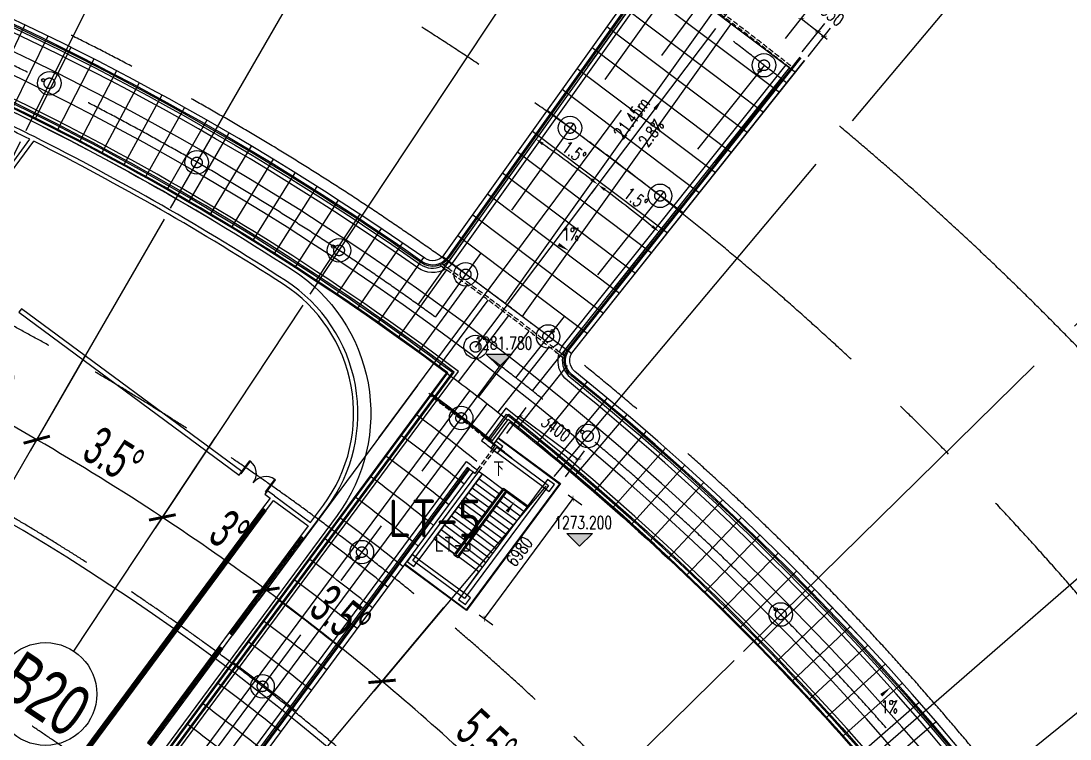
# Model space of a CAD drawing. Extents: x 36903891 to 38126251, y 2073392 to 2924740.
# Drawn here: x 37166918 to 37215930, y 2370501 to 2404063 of the extents above; entities that cross this region are included whole.
import ezdxf
from ezdxf.enums import TextEntityAlignment as Align
from ezdxf.xclip import XClip

# ---------------------------------------------------------------- set-up
doc = ezdxf.new("R2010")
doc.units = 0
doc.header["$LTSCALE"] = 1000
doc.header["$XCLIPFRAME"] = 0
for name, pattern in [('__DASH', [0.35, 0.25, -0.1]), ('CENTER', [2, 1.25, -0.25, 0.25, -0.25]), ('CENTER2', [28.575, 19.05, -3.175, 3.175, -3.175]), ('DASH', [0.35, 0.25, -0.1]), ('HIDDEN', [0.375, 0.25, -0.125])]:
    doc.linetypes.add(name, pattern=pattern)
doc.layers.get('0').update_dxf_attribs({"color": 8})
doc.layers.get('Defpoints').update_dxf_attribs({"color": 8})
for name, color, linetype in [('#幕墙线-平面', 8, 'Continuous'), ('#标注', 8, 'Continuous'), ('#虚线', 8, 'HIDDEN'), ('#轴线', 8, 'CENTER2'), ('1-WIN-1', 8, 'Continuous'), ('A-AL', 8, 'Continuous'), ('A-AL-E', 8, 'Continuous'), ('A-COLS-PLAN-C', 8, 'DASH'), ('A-DETL-ALUM', 8, 'Continuous'), ('A-DIMS', 8, 'Continuous'), ('A-DIMS-ELEV', 8, 'Continuous'), ('A-DIMS-SYMB', 8, 'Continuous'), ('A-FLOR', 8, 'Continuous'), ('A-FLOR-UNDR', 8, '__DASH'), ('A-GRID', 8, 'CENTER'), ('A-NOTE', 8, 'Continuous'), ('A-STRS', 8, 'Continuous'), ('A-STRS-HRAL', 8, 'Continuous'), ('A-TEXT-150', 8, 'Continuous'), ('A-TEXT-500', 8, 'Continuous'), ('DIM', 8, 'Continuous'), ('周边建筑', 8, 'Continuous'), ('水-雨水-压力流-标识', 8, 'Continuous')]:
    doc.layers.add(name, color=color, linetype=linetype)
doc.styles.add('#文字', font='jrs.shx', dxfattribs={"width": 0.7, "bigfont": 'hztxt.shx'})
doc.styles.add('_TCH_DIM', font='SIMPLEX', dxfattribs={"bigfont": 'GBCBIG'})
doc.styles.add('_TCH_DIM_T3', font='SIMPLEX', dxfattribs={"width": 0.705882, "bigfont": 'GBCBIG'})
doc.styles.add('JHZX', font='jrs.shx', dxfattribs={"width": 0.6, "bigfont": 'jhz.shx'})
doc.styles.get("Standard").update_dxf_attribs({"font": 'xd-hzs.shx', "bigfont": 'xd-hztxt.shx'})
doc.dimstyles.new('_TCH_ARCH&&200', dxfattribs={"dimtxt": 595, "dimasz": 200, "dimexe": 500, "dimexo": 600, "dimgap": 252.5, "dimtad": 1, "dimdec": 0, "dimzin": 0, "dimdsep": 46, "dimtxsty": '_TCH_DIM_T3', "dimblk": 'ARCHTICK', "dimcen": 0.09, "dimclrt": 4, "dimazin": 2, "dimtfac": 1, "dimtdec": 0, "dimtix": 1, "dimtmove": 2, "dimatfit": 3, "dimfxl": 200, "dimtolj": 1, "dimtzin": 0, "dimarcsym": 0})
doc.dimstyles.new('_TCH_ARROW&&200', dxfattribs={"dimtxt": 595, "dimasz": 400, "dimexe": 500, "dimexo": 600, "dimgap": 252.5, "dimtad": 1, "dimdec": 0, "dimzin": 0, "dimdsep": 46, "dimtxsty": '_TCH_DIM_T3', "dimcen": 0.09, "dimclrt": 4, "dimazin": 2, "dimtfac": 1, "dimtdec": 0, "dimtix": 1, "dimtmove": 2, "dimatfit": 3, "dimfxl": 200, "dimtolj": 1, "dimtzin": 0, "dimarcsym": 0})
doc.dimstyles.new('JZBZ-600', dxfattribs={"dimscale": 600, "dimtxt": 3, "dimasz": 1.5, "dimexe": 1, "dimexo": 1, "dimgap": 0.5, "dimtad": 1, "dimdec": 0, "dimdsep": 46, "dimtxsty": 'JHZX', "dimblk1": 'ARCHTICK', "dimblk2": 'ARCHTICK', "dimsah": 1, "dimcen": 0, "dimclrd": 1, "dimclre": 1, "dimclrt": 2, "dimadec": 1, "dimazin": 2, "dimtfac": 1, "dimtdec": 0, "dimtix": 1, "dimtmove": 0, "dimatfit": 3, "dimfxl": 1, "dimtolj": 1, "dimlwd": -1, "dimlwe": -1, "dimarcsym": 1})

# ---------------------------------------------------------------- blocks, each defined once
blk = doc.blocks.new('_ARCHTICK')
at = {"color": 0, "linetype": 'ByBlock', "const_width": 0.15}
blk.add_lwpolyline([(-0.5, -0.5), (0.5, 0.5)], dxfattribs=at)
blk = doc.blocks.new('*D137')
at = {"layer": '#标注', "transparency": 16777216}
for p, q in [((36885586, 3021827), (36894502, 3030588)), ((36891688, 3015224), (36901122, 3023425))]:
    blk.add_line(p, q, dxfattribs=at)
blk.add_arc((36780595, 2918663), 159093, 40.99703, 44.49717, dxfattribs=at)
at = {"layer": 'Defpoints', "color": 0, "transparency": 16777216}
for p in [(36898520, 3025454), (36885158, 3021406), (36891235, 3014831), (36780595, 2918663)]:
    blk.add_point(p, dxfattribs=at)
at = {"layer": '#标注', "transparency": 16777216, "xscale": 900, "yscale": 900, "zscale": 900}
for p, rotation in [((36894074, 3030167), 134.497169313424), ((36900670, 3023031), 310.9970326262212)]:
    blk.add_blockref('_ARCHTICK', p, dxfattribs=dict(at, rotation=rotation))
at = {"layer": '#标注', "transparency": 16777216, "insert": (36898307, 3027464), "char_height": 1800, "attachment_point": 5, "rotation": 312.7471, "style": 'JHZX'}
blk.add_mtext('\\A1;3.5°', dxfattribs=at)
blk = doc.blocks.new('*D138')
at = {"layer": '#标注', "transparency": 16777216}
for p, q in [((36875209, 3031419), (36883244, 3040995)), ((36885586, 3021827), (36894502, 3030588))]:
    blk.add_line(p, q, dxfattribs=at)
blk.add_arc((36780595, 2918663), 159093, 44.49717, 50, dxfattribs=at)
at = {"layer": 'Defpoints', "color": 0, "transparency": 16777216}
for p in [(36890447, 3033742), (36874823, 3030960), (36885158, 3021406), (36780595, 2918663)]:
    blk.add_point(p, dxfattribs=at)
at = {"layer": '#标注', "transparency": 16777216, "xscale": 900, "yscale": 900, "zscale": 900}
for p, rotation in [((36882858, 3040535), 140.0000000001202), ((36894074, 3030167), 314.4971693134302)]:
    blk.add_blockref('_ARCHTICK', p, dxfattribs=dict(at, rotation=rotation))
at = {"layer": '#标注', "transparency": 16777216, "insert": (36889405, 3036367), "char_height": 1800, "attachment_point": 5, "rotation": 317.2486, "style": 'JHZX'}
blk.add_mtext('\\A1;5.5°', dxfattribs=at)
blk = doc.blocks.new('*D139')
at = {"layer": '#标注', "transparency": 16777216}
for p, q in [((36869183, 3036213), (36876706, 3046195)), ((36875209, 3031419), (36883244, 3040995))]:
    blk.add_line(p, q, dxfattribs=at)
blk.add_arc((36780595, 2918663), 159093, 50, 52.99758, dxfattribs=at)
at = {"layer": 'Defpoints', "color": 0, "transparency": 16777216}
for p in [(36880717, 3042300), (36868822, 3035734), (36874823, 3030960), (36780595, 2918663)]:
    blk.add_point(p, dxfattribs=at)
at = {"layer": '#标注', "transparency": 16777216, "xscale": 900, "yscale": 900, "zscale": 900}
for p, rotation in [((36876345, 3045716), 142.9975753843727), ((36882858, 3040535), 320.0000000001095)]:
    blk.add_blockref('_ARCHTICK', p, dxfattribs=dict(at, rotation=rotation))
at = {"layer": '#标注', "transparency": 16777216, "insert": (36880382, 3044107), "char_height": 1800, "attachment_point": 5, "rotation": 321.4988, "style": 'JHZX'}
blk.add_mtext('\\A1;3°', dxfattribs=at)
blk = doc.blocks.new('*D140')
at = {"layer": '#标注', "transparency": 16777216}
for p, q in [((36868154, 3036981), (36875590, 3047029)), ((36869183, 3036213), (36876706, 3046195))]:
    blk.add_line(p, q, dxfattribs=at)
blk.add_arc((36780595, 2918663), 159093, 52.99758, 53.49758, dxfattribs=at)
at = {"layer": 'Defpoints', "color": 0, "transparency": 16777216}
for p in [(36875975, 3045994), (36867797, 3036499), (36868822, 3035734), (36780595, 2918663)]:
    blk.add_point(p, dxfattribs=at)
at = {"layer": '#标注', "transparency": 16777216, "xscale": 900, "yscale": 900, "zscale": 900}
for p, rotation in [((36875233, 3046547), 143.4975823896325), ((36876345, 3045716), 322.9975753843758)]:
    blk.add_blockref('_ARCHTICK', p, dxfattribs=dict(at, rotation=rotation))
at = {"layer": '#标注', "transparency": 16777216, "insert": (36876508, 3047094), "char_height": 1800, "attachment_point": 5, "rotation": 323.2476, "style": 'JHZX'}
blk.add_mtext('\\A1;0.5°', dxfattribs=at)
blk = doc.blocks.new('*D166')
at = {"layer": '#标注', "transparency": 16777216}
for p, q in [((36854890, 3019055), (36847454, 3009007)), ((36860875, 3014337), (36852840, 3004761))]:
    blk.add_line(p, q, dxfattribs=at)
blk.add_arc((36780595, 2918663), 112993, 50, 53.49697, dxfattribs=at)
at = {"layer": 'Defpoints', "color": 0, "transparency": 16777216}
for p in [(36855247, 3019537), (36861260, 3014796), (36851450, 3006680), (36780595, 2918663)]:
    blk.add_point(p, dxfattribs=at)
at = {"layer": '#标注', "transparency": 16777216, "xscale": 900, "yscale": 900, "zscale": 900}
for p, rotation in [((36847811, 3009490), 143.4969735381696), ((36853226, 3005221), 320.0000000001422)]:
    blk.add_blockref('_ARCHTICK', p, dxfattribs=dict(at, rotation=rotation))
at = {"layer": '#标注', "transparency": 16777216, "insert": (36851294, 3008339), "char_height": 1800, "attachment_point": 5, "rotation": 321.7485, "style": 'JHZX'}
blk.add_mtext('\\A1;3.5°', dxfattribs=at)
blk = doc.blocks.new('*D167')
at = {"layer": '#标注', "transparency": 16777216}
for p, q in [((36849532, 3022807), (36842633, 3012383)), ((36854890, 3019055), (36847454, 3009007))]:
    blk.add_line(p, q, dxfattribs=at)
blk.add_arc((36780595, 2918663), 112993, 53.49697, 56.49763, dxfattribs=at)
at = {"layer": 'Defpoints', "color": 0, "transparency": 16777216}
for p in [(36849864, 3023307), (36855247, 3019537), (36846215, 3010649), (36780595, 2918663)]:
    blk.add_point(p, dxfattribs=at)
at = {"layer": '#标注', "transparency": 16777216, "xscale": 900, "yscale": 900, "zscale": 900}
for p, rotation in [((36842964, 3012884), 146.4976294272794), ((36847811, 3009490), 323.4969735381463)]:
    blk.add_blockref('_ARCHTICK', p, dxfattribs=dict(at, rotation=rotation))
at = {"layer": '#标注', "transparency": 16777216, "insert": (36846098, 3012201), "char_height": 1800, "attachment_point": 5, "rotation": 324.9973, "style": 'JHZX'}
blk.add_mtext('\\A1;3°', dxfattribs=at)
blk = doc.blocks.new('*D168')
at = {"layer": '#标注', "transparency": 16777216}
for p, q in [((36843046, 3026821), (36836795, 3015996)), ((36849532, 3022807), (36842633, 3012383))]:
    blk.add_line(p, q, dxfattribs=at)
blk.add_arc((36780595, 2918663), 112993, 56.49763, 59.99769, dxfattribs=at)
at = {"layer": 'Defpoints', "color": 0, "transparency": 16777216}
for p in [(36843346, 3027341), (36849864, 3023307), (36841033, 3014134), (36780595, 2918663)]:
    blk.add_point(p, dxfattribs=at)
at = {"layer": '#标注', "transparency": 16777216, "xscale": 900, "yscale": 900, "zscale": 900}
for p, rotation in [((36837095, 3016515), 149.9976923138166), ((36842964, 3012884), 326.4976294273036)]:
    blk.add_blockref('_ARCHTICK', p, dxfattribs=dict(at, rotation=rotation))
at = {"layer": '#标注', "transparency": 16777216, "insert": (36840689, 3015765), "char_height": 1800, "attachment_point": 5, "rotation": 328.2477, "style": 'JHZX'}
blk.add_mtext('\\A1;3.5°', dxfattribs=at)
blk = doc.blocks.new('*D186')
at = {"layer": '#标注', "transparency": 16777216}
for p, q in [((36836326, 3030432), (36830748, 3019245)), ((36843046, 3026821), (36836795, 3015996))]:
    blk.add_line(p, q, dxfattribs=at)
blk.add_arc((36780595, 2918663), 112993, 59.99769, 63.49776, dxfattribs=at)
at = {"layer": 'Defpoints', "color": 0, "transparency": 16777216}
for p in [(36836594, 3030969), (36843346, 3027341), (36835091, 3017646), (36780595, 2918663)]:
    blk.add_point(p, dxfattribs=at)
at = {"layer": '#标注', "transparency": 16777216, "xscale": 900, "yscale": 900, "zscale": 900}
for p, rotation in [((36831016, 3019782), 153.4977638093821), ((36837095, 3016515), 329.9976923137764)]:
    blk.add_blockref('_ARCHTICK', p, dxfattribs=dict(at, rotation=rotation))
at = {"layer": '#标注', "transparency": 16777216, "insert": (36834649, 3019252), "char_height": 1800, "attachment_point": 5, "rotation": 331.7477, "style": 'JHZX'}
blk.add_mtext('\\A1;3.5°', dxfattribs=at)
blk = doc.blocks.new('*D187')
at = {"layer": '#标注', "transparency": 16777216}
for p, q in [((36829399, 3033626), (36824514, 3022120)), ((36836326, 3030432), (36830748, 3019245))]:
    blk.add_line(p, q, dxfattribs=at)
blk.add_arc((36780595, 2918663), 112993, 63.49776, 66.99784, dxfattribs=at)
at = {"layer": 'Defpoints', "color": 0, "transparency": 16777216}
for p in [(36829633, 3034178), (36836594, 3030969), (36828947, 3020788), (36780595, 2918663)]:
    blk.add_point(p, dxfattribs=at)
at = {"layer": '#标注', "transparency": 16777216, "xscale": 900, "yscale": 900, "zscale": 900}
for p, rotation in [((36824749, 3022672), 156.9978436474479), ((36831016, 3019782), 333.497763809405)]:
    blk.add_blockref('_ARCHTICK', p, dxfattribs=dict(at, rotation=rotation))
at = {"layer": '#标注', "transparency": 16777216, "insert": (36828407, 3022365), "char_height": 1800, "attachment_point": 5, "rotation": 335.2478, "style": 'JHZX'}
blk.add_mtext('\\A1;3.5°', dxfattribs=at)
blk = doc.blocks.new('*D194')
at = {"layer": '#标注', "transparency": 16777216}
for p, q in [((36697229, 3039962), (36687879, 3053567)), ((36885580, 3021821), (36897355, 3033391))]:
    blk.add_line(p, q, dxfattribs=at)
blk.add_arc((36780595, 2918663), 163093, 44.49717, 124.49963, dxfattribs=at)
at = {"layer": 'Defpoints', "color": 0, "transparency": 16777216}
for p in [(36833249, 3073022), (36697569, 3039468), (36885152, 3021400), (36780595, 2918663)]:
    blk.add_point(p, dxfattribs=at)
at = {"layer": '#标注', "transparency": 16777216, "xscale": 900, "yscale": 900, "zscale": 900}
for p, rotation in [((36688219, 3053073), 214.4996298123025), ((36896927, 3032971), 314.4971693134276)]:
    blk.add_blockref('_ARCHTICK', p, dxfattribs=dict(at, rotation=rotation))
at = {"layer": '#标注', "transparency": 16777216, "insert": (36796346, 3082199), "char_height": 1800, "attachment_point": 5, "rotation": 354.4984, "style": 'JHZX'}
blk.add_mtext('\\A1;80°', dxfattribs=at)
blk = doc.blocks.new('*D198')
at = {"layer": '#标注', "transparency": 16777216}
for p, q in [((36869683, 3006201), (36860768, 2997439)), ((36874862, 3000599), (36865428, 2992398))]:
    blk.add_line(p, q, dxfattribs=at)
blk.add_arc((36780603, 2918661), 112993, 41, 44.50018, dxfattribs=at)
at = {"layer": 'Defpoints', "color": 0, "transparency": 16777216}
for p in [(36870111, 3006621), (36875315, 3000993), (36864354, 2994513), (36780603, 2918661)]:
    blk.add_point(p, dxfattribs=at)
at = {"layer": '#标注', "transparency": 16777216, "xscale": 900, "yscale": 900, "zscale": 900}
for p, rotation in [((36861196, 2997860), 134.5001823342773), ((36865881, 2992792), 310.9999999999897)]:
    blk.add_blockref('_ARCHTICK', p, dxfattribs=dict(at, rotation=rotation))
at = {"layer": '#标注', "transparency": 16777216, "insert": (36864458, 2996176), "char_height": 1800, "attachment_point": 5, "rotation": 312.7501, "style": 'JHZX'}
blk.add_mtext('\\A1;3.5°', dxfattribs=at)
blk = doc.blocks.new('*D199')
at = {"layer": '#标注', "transparency": 16777216}
for p, q in [((36860883, 3014336), (36852848, 3004760)), ((36869683, 3006201), (36860768, 2997439))]:
    blk.add_line(p, q, dxfattribs=at)
blk.add_arc((36780603, 2918661), 112993, 44.50018, 50.00047, dxfattribs=at)
at = {"layer": 'Defpoints', "color": 0, "transparency": 16777216}
for p in [(36861268, 3014796), (36870111, 3006621), (36858621, 3000398), (36780603, 2918661)]:
    blk.add_point(p, dxfattribs=at)
at = {"layer": '#标注', "transparency": 16777216, "xscale": 900, "yscale": 900, "zscale": 900}
for p, rotation in [((36853234, 3005220), 140.0004672240836), ((36861196, 2997860), 314.5001823342748)]:
    blk.add_blockref('_ARCHTICK', p, dxfattribs=dict(at, rotation=rotation))
at = {"layer": '#标注', "transparency": 16777216, "insert": (36858118, 3002517), "char_height": 1800, "attachment_point": 5, "rotation": 317.2503, "style": 'JHZX'}
blk.add_mtext('\\A1;5.5°', dxfattribs=at)
blk = doc.blocks.new('*D53')
at = {"layer": '#标注', "transparency": 16777216}
for p, q in [((36709851, 3021595), (36719200, 3007992)), ((36869683, 3006201), (36857910, 2994633))]:
    blk.add_line(p, q, dxfattribs=at)
blk.add_arc((36780595, 2918663), 108993, 44.49706, 124.5, dxfattribs=at)
at = {"layer": 'Defpoints', "color": 0, "transparency": 16777216}
for p in [(36709511, 3022089), (36815783, 3021819), (36870111, 3006621), (36780595, 2918663)]:
    blk.add_point(p, dxfattribs=at)
at = {"layer": '#标注', "transparency": 16777216, "xscale": 900, "yscale": 900, "zscale": 900}
for p, rotation in [((36718860, 3008487), 214.4999999999928), ((36858338, 2995053), 314.497058791603)]:
    blk.add_blockref('_ARCHTICK', p, dxfattribs=dict(at, rotation=rotation))
at = {"layer": '#标注', "transparency": 16777216, "insert": (36791159, 3028348), "char_height": 1800, "attachment_point": 5, "rotation": 354.4985, "style": 'JHZX'}
blk.add_mtext('\\A1;80°', dxfattribs=at)
blk = doc.blocks.new('*U51')
blk.add_line((0, -20), (0, 0))
blk.add_circle((0, -24), 4)
at = {"style": 'JHZX', "width": 0.75}
blk.add_attdef('AXES', text='', height=4, dxfattribs=at).set_placement((0, -24), align=Align.MIDDLE_CENTER)
blk = doc.blocks.new('DOTE-11')
at = {"layer": '#虚线', "ltscale": 20}
for points in [[(36865730, 3038006), (36854899, 3022823)], [(36866542, 3037423), (36855714, 3022243)], [(36871075, 3034007), (36859467, 3019414)], [(36871859, 3033387), (36860249, 3018792)]]:
    blk.add_lwpolyline(points, dxfattribs=at)
for radius, start, end in [(117100, 53.5, 124.5), (109300, 53.5, 124.5), (101500, 53.5, 124.5), (124900, 50.90588, 53.5), (117100, 330, 50.90588), (109300, 330, 50.72062)]:
    blk.add_arc((36780599, 2918657), radius, start, end, dxfattribs=at)
at = {"layer": '#轴线'}
for p, q in [((36836596, 3030971), (36846011, 3049855)), ((36843349, 3027343), (36853899, 3045617)), ((36849867, 3023310), (36861512, 3040905)), ((36819084, 2970667), (36867800, 3036503)), ((36857601, 3020843), (36868825, 3035737)), ((36861268, 3014796), (36874831, 3030959)), ((36870111, 3006621), (36885161, 3021410)), ((36821101, 2969106), (36858740, 3019972)), ((36875315, 3000993), (36891239, 3014835)), ((36878130, 2997637), (36894528, 3010916))]:
    blk.add_line(p, q, dxfattribs=at)
for radius, start, end in [(146600, 324.5, 183.99981), (138800, 324.5, 210.18842), (130400, 324.5, 210.32938), (127950, 324.5, 210.37401), (117100, 50.90588, 53.5), (109300, 50.72062, 53.5)]:
    blk.add_arc((36780599, 2918657), radius, start, end, dxfattribs=at)
blk = doc.blocks.new('A$C80b62fe7')
at = {"layer": '#幕墙线-平面'}
for points in [[(156893, 309368), (146787, 295199, -0.411969), (145523, 294983, 0.115883), (90483, 317043, -0.402156), (89715, 318042), (90635, 326443)], [(156682, 309519), (146575, 295350, -0.411969), (145673, 295196, 0.115883), (90522, 317300, -0.402156), (89974, 318013), (90922, 326673)], [(110139, 239993), (147053, 289879, 0.084509), (109349, 309336, 0.084509)], [(109930, 240147), (146690, 289826, 0.083994), (109271, 309089, 0.083994)], [(159190, 306764), (149540, 293235, -0.010223), (149435, 293095)], [(159989, 306162), (150354, 292655, -0.010223), (150225, 292481)], [(218720, 197989), (201349, 196927, -0.411972), (200385, 197773, 0.208557), (152529, 289704, -0.411975), (152389, 290978), (163223, 304598)], [(218704, 198249), (201333, 197186, -0.411972), (200645, 197790, 0.208557), (152693, 289906, -0.411975), (152592, 290816), (163426, 304436)], [(148675, 286642), (149609, 287904, -0.063099), (171827, 265182, -0.063099)], [(148884, 286487), (149658, 287533, -0.062564), (171619, 265025, -0.062564)]]:
    blk.add_lwpolyline(points, format="xyb", dxfattribs=at)
for points in [[(111392, 239811), (147784, 288992)], [(112196, 239216), (148588, 288397)], [(112643, 237947), (147723, 285355)], [(112852, 237792), (147932, 285200)]]:
    blk.add_lwpolyline(points, dxfattribs=at)
for radius, start, end in [(128529, 333.50225, 195.7758), (127529, 333.53985, 195.7884)]:
    blk.add_arc((71052, 188867), radius, start, end, dxfattribs=at)
blk = doc.blocks.new('DASWQE')
at = {"layer": '#幕墙线-平面', "ltscale": 10}
for points in [[(85234, 120093), (91950, 115033)], [(84537, 119117), (91203, 114093)], [(83840, 118140), (90455, 113154)], [(55938, 117239), (54323, 113855)], [(83143, 117163), (89708, 112215)], [(57018, 116717), (55372, 113348)], [(58094, 116186), (56417, 112831)], [(82446, 116186), (88961, 111276)], [(59165, 115644), (57457, 112306)], [(81749, 115209), (88214, 110337)], [(60231, 115092), (58492, 111770)], [(61291, 114531), (59522, 111225)], [(81052, 114232), (87467, 109398)], [(62347, 113960), (60547, 110670)], [(63397, 113379), (61567, 110106)], [(80355, 113255), (86720, 108459)], [(64441, 112789), (62581, 109533)], [(79659, 112278), (85973, 107519)], [(65481, 112189), (63590, 108950)], [(66514, 111579), (64594, 108358)], [(78962, 111301), (85226, 106580)], [(67542, 110960), (65592, 107757)], [(68564, 110331), (66585, 107146)], [(78265, 110324), (84479, 105641)], [(69580, 109693), (67572, 106526)], [(77568, 109347), (83732, 104702)], [(70591, 109046), (68553, 105898)], [(71595, 108389), (69528, 105260)], [(76871, 108370), (82985, 103763)], [(72593, 107723), (70498, 104613)], [(76174, 107393), (82238, 102824)], [(73585, 107048), (71461, 103957)], [(74571, 106363), (72418, 103293)], [(75473, 106420), (81496, 101881)], [(75641, 105797), (73369, 102619)], [(76615, 105094), (74314, 101937)], [(77583, 104381), (75253, 101246)], [(78544, 103660), (76191, 100555)], [(79498, 102930), (77117, 99848)], [(80446, 102192), (78035, 99130)], [(81288, 101322), (78942, 98397)], [(82221, 100567), (79847, 97664)], [(83146, 99803), (80746, 96922)], [(84065, 99031), (81638, 96172)], [(84976, 98250), (82523, 95414)], [(85880, 97461), (83401, 94647)], [(86777, 96663), (84272, 93873)], [(87666, 95858), (85135, 93090)], [(88548, 95044), (85992, 92300)], [(89422, 94222), (86841, 91502)], [(90289, 93392), (87682, 90695)], [(91147, 92554), (88516, 89882)], [(91999, 91708), (89343, 89060)], [(92842, 90854), (90162, 88231)], [(93677, 89992), (90973, 87394)], [(94504, 89123), (91776, 86550)], [(95324, 88246), (92572, 85699)], [(96135, 87362), (93360, 84840)], [(96938, 86470), (94139, 83974)], [(97732, 85571), (94911, 83101)], [(98519, 84664), (95675, 82220)]]:
    blk.add_lwpolyline(points, dxfattribs=at)
for centre, radius, start, end in [((20619, 26687), 92437, 51.23691, 53.46891), ((17034, 22074), 97079, 51.26359, 53.38887), ((16320, 21110), 97079, 51.26359, 53.38887), ((15607, 20145), 97079, 51.17499, 53.38887), ((14893, 19180), 97079, 51.17499, 53.38887), ((14179, 18216), 97079, 51.17499, 53.38887), ((13465, 17251), 97079, 51.17499, 53.38887), ((12752, 16287), 97079, 51.17499, 53.38887), ((12038, 15322), 97079, 51.17499, 53.38887), ((11324, 14357), 97079, 51.17499, 53.38887), ((10610, 13393), 97079, 51.17499, 53.38887), ((9896, 12428), 97079, 51.17499, 53.38887), ((9183, 11463), 97079, 51.17499, 53.38887), ((8469, 10499), 97079, 51.17499, 53.38887), ((7755, 9534), 97079, 51.17499, 53.38887), ((7041, 8570), 97079, 51.17499, 53.38887), ((6327, 7605), 97079, 51.17499, 53.38887), ((5614, 6640), 97079, 51.17499, 53.38887)]:
    blk.add_arc(centre, radius, start, end, dxfattribs=at)
at = {"layer": 'DIM', "ltscale": 10}
blk.add_blockref('A$C80b62fe7', (-71047, -188863), dxfattribs=at)
blk = doc.blocks.new('雨水立管')
blk.add_circle((0, 0), 50)
blk = doc.blocks.new('雨水')
at = {"layer": '水-雨水-压力流-标识', "xscale": 1.5, "yscale": 1.5, "zscale": 1.5}
for p in [(35704770, 3033310), (35738246, 3033753), (35718319, 3025533), (35728566, 3021583), (35729955, 3016870), (35719466, 3010988), (35739002, 3008571)]:
    blk.add_blockref('雨水立管', p, dxfattribs=at)
blk = doc.blocks.new('800柱子')
at = {"layer": 'A-DETL-ALUM', "ltscale": 0.3}
blk.add_circle((35572079, 2737405), 550, dxfattribs=at)
blk = doc.blocks.new('$WINLIB2D$00000039')
for points in [[(-0.5, 0.5), (-0.5, -0.5)], [(0.5, 0.5), (-0.5, 0.5)], [(0.5, -0.5), (0.5, 0.5)], [(-0.5, 0.1667), (0.5, 0.1667)], [(-0.3839, -0.1667), (-0.448, 0.1667)], [(-0.3159, -0.1667), (-0.38, 0.1667)], [(-0.2479, -0.1667), (-0.312, 0.1667)], [(-0.1799, -0.1667), (-0.244, 0.1667)], [(-0.1119, -0.1667), (-0.176, 0.1667)], [(-0.0439, -0.1667), (-0.108, 0.1667)], [(0.0241, -0.1667), (-0.04, 0.1667)], [(0.0921, -0.1667), (0.028, 0.1667)], [(0.16, -0.1667), (0.0959, 0.1667)], [(0.228, -0.1667), (0.1639, 0.1667)], [(0.296, -0.1667), (0.2319, 0.1667)], [(0.364, -0.1667), (0.2999, 0.1667)], [(0.432, -0.1667), (0.3679, 0.1667)], [(0.5, -0.1667), (0.4359, 0.1667)], [(-0.4519, -0.1667), (-0.5, 0.0836)], [(-0.5, -0.1667), (0.5, -0.1667)], [(0.5, -0.5), (-0.5, -0.5)]]:
    blk.add_lwpolyline(points)
blk = doc.blocks.new('$DorLib2D$00000002')
at = {"layer": '1-WIN-1'}
for p, q in [((-0.5, 0), (-0.5, 0.4875)), ((-0.475, 0.4875), (-0.5, 0.4875)), ((-0.475, 0), (-0.475, 0.4875)), ((0.475, 0), (0.475, 0.4875)), ((0.475, 0.4875), (0.5, 0.4875)), ((0.5, 0), (0.5, 0.4875)), ((-0.5, 0), (-0.475, 0)), ((0.5, 0), (0.475, 0))]:
    blk.add_line(p, q, dxfattribs=at)
for centre, start, end in [((-0.4875, 0), 0, 88.53072), ((0.4875, 0), 91.46928, 180)]:
    blk.add_arc(centre, 0.4875, start, end, dxfattribs=at)
blk = doc.blocks.new('123')
at = {"layer": '周边建筑'}
for p, q in [((35007868, 2938280), (35011701, 2942390)), ((35007934, 2938057), (35011871, 2942279)), ((35010418, 2934563), (35010282, 2934416)), ((35010282, 2934416), (35019640, 2925689)), ((35019777, 2925836), (35010418, 2934563)), ((35019640, 2925689), (35019777, 2925836)), ((35020874, 2924813), (35020737, 2924666)), ((35020737, 2924666), (35020959, 2924459)), ((35021169, 2924537), (35020874, 2924813)), ((35020959, 2924459), (35020550, 2924021)), ((35020697, 2923884), (35021106, 2924323)), ((35021106, 2924323), (35022568, 2922959)), ((35021169, 2924537), (35022705, 2923105)), ((35020550, 2924021), (35020697, 2923884)), ((35022705, 2923105), (35023394, 2923844)), ((35022783, 2922896), (35023540, 2923707)), ((35022568, 2922959), (35022159, 2922520)), ((35022306, 2922384), (35022783, 2922896)), ((35022159, 2922520), (35022306, 2922384)), ((35018340, 2918424), (35017794, 2917839)), ((35017941, 2917703), (35018486, 2918288)), ((35018486, 2918288), (35018340, 2918424)), ((35017794, 2917839), (35017941, 2917703))]:
    blk.add_line(p, q, dxfattribs=at)
blk.add_lwpolyline([(34994768, 2952551, -0.066668), (35023206, 2934936, -0.432715), (35023979, 2923298), (35002575, 2900345, -0.3894), (34991787, 2899506, 0.164544), (34944222, 2916271)], format="xyb", dxfattribs=at)
for centre, radius, start, end in [((34943222, 2837577), 126000, 52.59548, 65.85206), ((34943222, 2837577), 125200, 56.84169, 58.4386), ((34943222, 2837577), 125400, 56.78736, 58.48667), ((34943222, 2837577), 125200, 50.59548, 56.74881), ((34943222, 2837577), 125400, 50.59548, 56.78736), ((35018128, 2928754), 7400, 317, 50.5955), ((35018128, 2928754), 7200, 317, 50.5955)]:
    blk.add_arc(centre, radius, start, end, dxfattribs=at)
for name, p, xscale, yscale, zscale, rotation in [('$DorLib2D$00000002', (35020257, 2925251), 1500, 1500, 200, 317.000000000153), ('$WINLIB2D$00000039', (35010848, 2913469), 28668.06737196897, 200, 28668.06737196897, 47.00000000000413), ('$WINLIB2D$00000039', (35020323, 2920404), 5600.101770677415, 200, 5600.101770677415, 47.0000000000034), ('$WINLIB2D$00000039', (35015958, 2915723), 5600.101770677417, 200.0000000000001, 5600.101770677417, 47.00000000000387)]:
    blk.add_blockref(name, p, dxfattribs=dict(at, xscale=xscale, yscale=yscale, zscale=zscale, rotation=rotation))
blk = doc.blocks.new('_YZHK')
blk.add_circle((0, 0), 0.5)
blk = doc.blocks.new('ASDFASD')
at = {"layer": 'A-COLS-PLAN-C', "ltscale": 0.3, "xscale": 500, "yscale": 500, "zscale": 500}
for p in [(35738449, 3034007), (35705064, 3033164), (35729386, 3031073), (35711948, 3029465), (35733593, 3027903), (35718593, 3025353), (35724508, 3024234), (35728363, 3021329), (35724975, 3020843), (35724300, 3017521), (35730217, 3016673), (35719660, 3011250), (35739233, 3008339), (35715019, 3004978)]:
    blk.add_blockref('_YZHK', p, dxfattribs=at)
blk = doc.blocks.new('LT-5')
for p, q in [((952, 1286), (714, 965)), ((1273, 1048), (952, 1286)), ((1035, 727), (1273, 1048)), ((714, 965), (1035, 727))]:
    blk.add_line(p, q)
for points in [[(3685, -736), (3363, -498), (3125, -820), (3447, -1058)], [(-2641, -4241), (-2962, -4003), (-3200, -4325), (-2879, -4563)], [(-229, -6026), (-551, -5788), (-789, -6109), (-467, -6347)]]:
    blk.add_lwpolyline(points, close=True)
at = {"layer": 'A-AL'}
for points in [[(1071, 1447), (3965, -694), (-425, -6627), (-3319, -4486)], [(1056, 1427), (3930, -700), (-430, -6592), (-3304, -4465)]]:
    blk.add_lwpolyline(points, dxfattribs=at)
at = {"layer": 'A-DIMS-SYMB'}
blk.add_lwpolyline([(904, -501, 0, 0, 0), (-1781, -4131, 0, 0, 0), (-696, -4934, 0, 0, 0), (1829, -1521, 0, 160, 0), (1472, -2004, 0, 0, 0)], format="xyseb", dxfattribs=at)
at = {"layer": 'A-FLOR-UNDR'}
for p, q in [((80, -59), (913, 1066)), ((161, -119), (994, 1006))]:
    blk.add_line(p, q, dxfattribs=at)
for points in [[(833, 1126), (913, 1066)], [(-39, -220), (-120, -162)]]:
    blk.add_lwpolyline(points, dxfattribs=at)
at = {"layer": 'A-STRS'}
for p, q in [((-1927, -3277), (322, -238)), ((161, -455), (1118, -1163)), ((322, -238), (1278, -946)), ((-1006, -4033), (1314, -898)), ((-160, -889), (796, -1597)), ((0, -672), (957, -1380)), ((1314, -898), (2447, -1736)), ((-922, -4020), (1326, -981)), ((-922, -4020), (1326, -981)), ((1407, -1041), (-842, -4080)), ((1407, -1041), (-842, -4080)), ((1455, -1077), (-829, -4163)), ((-481, -1323), (475, -2031)), ((-321, -1106), (636, -1814)), ((2251, -2002), (1294, -1294)), ((1326, -981), (2412, -1784)), ((1407, -1041), (1326, -981)), ((1455, -1077), (1407, -1041)), ((1455, -1077), (1407, -1041)), ((2412, -1784), (1455, -1077)), ((-803, -1757), (154, -2465)), ((-642, -1540), (315, -2248)), ((2412, -1784), (163, -4823)), ((1769, -2653), (813, -1945)), ((1930, -2436), (973, -1728)), ((2090, -2219), (1134, -1511)), ((2447, -1736), (2412, -1784)), ((-1284, -2408), (-328, -3116)), ((-1124, -2191), (-167, -2899)), ((-963, -1974), (-7, -2682)), ((1448, -3087), (491, -2379)), ((1609, -2870), (652, -2162)), ((-1606, -2842), (-649, -3550)), ((-1445, -2625), (-488, -3333)), ((1127, -3521), (170, -2813)), ((1287, -3304), (331, -2596)), ((-1927, -3277), (-2641, -4241)), ((-1927, -3277), (-970, -3984)), ((-970, -3984), (-1927, -3277)), ((-1766, -3059), (-810, -3767)), ((806, -3955), (-151, -3247)), ((966, -3738), (10, -3030)), ((324, -4606), (-633, -3898)), ((484, -4389), (-472, -3681)), ((645, -4172), (-312, -3464)), ((-2641, -4241), (-551, -5788)), ((-829, -4163), (-1006, -4033)), ((-842, -4080), (-922, -4020)), ((-842, -4080), (-922, -4020)), ((163, -4823), (-793, -4115)), ((163, -4823), (-793, -4115)), ((-551, -5788), (163, -4823))]:
    blk.add_line(p, q, dxfattribs=at)
at = {"layer": 'A-STRS-HRAL'}
blk.add_lwpolyline([(161, -119), (322, -238), (-2641, -4241), (-551, -5788), (3125, -820), (875, 846), (994, 1006), (3405, -778), (-509, -6067), (-2920, -4283), (161, -119)], dxfattribs=at)
at = {"layer": 'A-DIMS-SYMB', "style": '_TCH_DIM'}
blk.add_text('下', height=675, dxfattribs=at).set_placement((839, -332))
blk = doc.blocks.new('*D407')
at = {"layer": 'A-DIMS', "lineweight": -2, "transparency": 16777216}
for p, q in [((39372842, 2087963), (39373739, 2089174)), ((39373441, 2088772), (39376174, 2086750)), ((39375575, 2085940), (39376472, 2087152))]:
    blk.add_line(p, q, dxfattribs=at)
at = {"layer": 'Defpoints', "color": 0, "transparency": 16777216}
for p in [(39372485, 2087481), (39376174, 2086750), (39375218, 2085458)]:
    blk.add_point(p, dxfattribs=at)
at = {"layer": 'A-DIMS', "lineweight": -2, "transparency": 16777216, "xscale": 200, "yscale": 200, "zscale": 200}
for p, rotation in [((39373441, 2088772), 143.4999999627676), ((39376174, 2086750), 323.4999999627676)]:
    blk.add_blockref('_ARCHTICK', p, dxfattribs=dict(at, rotation=rotation))
at = {"layer": 'A-DIMS', "transparency": 16777216, "insert": (39375135, 2088203), "char_height": 595, "attachment_point": 5, "rotation": 323.5, "style": '_TCH_DIM_T3'}
blk.add_mtext('\\A1;3400', dxfattribs=at)
blk = doc.blocks.new('*D408')
at = {"layer": 'A-DIMS', "lineweight": -2, "transparency": 16777216}
for p, q in [((39375701, 2085101), (39376342, 2084627)), ((39371788, 2079313), (39375940, 2084924)), ((39371549, 2079490), (39372190, 2079016))]:
    blk.add_line(p, q, dxfattribs=at)
at = {"layer": 'Defpoints', "color": 0, "transparency": 16777216}
for p in [(39375218, 2085458), (39375940, 2084924), (39371066, 2079847)]:
    blk.add_point(p, dxfattribs=at)
at = {"layer": 'A-DIMS', "lineweight": -2, "transparency": 16777216, "xscale": 200, "yscale": 200, "zscale": 200}
for p, rotation in [((39375940, 2084924), 53.4999999619039), ((39371788, 2079313), 233.4999999619039)]:
    blk.add_blockref('_ARCHTICK', p, dxfattribs=dict(at, rotation=rotation))
at = {"layer": 'A-DIMS', "transparency": 16777216, "insert": (39373422, 2082446), "char_height": 595, "attachment_point": 5, "rotation": 53.5, "style": '_TCH_DIM_T3'}
blk.add_mtext('\\A1;6980', dxfattribs=at)
blk = doc.blocks.new('*D367')
at = {"layer": 'A-DIMS', "lineweight": -2, "transparency": 16777216}
for p, q in [((39376977, 2099439), (39376797, 2099200)), ((39379818, 2097239), (39379632, 2097005))]:
    blk.add_line(p, q, dxfattribs=at)
blk.add_arc((39294410, 1989869), 137397, 51.66616, 52.8332, dxfattribs=at)
at = {"layer": 'A-DIMS', "transparency": 16777216}
for points in [[(39377377, 2099305), (39377457, 2099411), (39377098, 2099599)], [(39379671, 2097697), (39379588, 2097592), (39379943, 2097396)]]:
    blk.add_solid(points, dxfattribs=at)
at = {"layer": 'Defpoints', "color": 0, "transparency": 16777216}
for p in [(39377338, 2099918), (39379001, 2098139), (39380192, 2097709), (39294410, 1989869)]:
    blk.add_point(p, dxfattribs=at)
at = {"layer": 'A-DIMS', "transparency": 16777216, "insert": (39378864, 2098942), "char_height": 595, "attachment_point": 5, "rotation": 322.2497, "style": '_TCH_DIM_T3'}
blk.add_mtext('\\A1;1.5°', dxfattribs=at)
blk = doc.blocks.new('*D368')
at = {"layer": 'A-DIMS', "lineweight": -2, "transparency": 16777216}
for p, q in [((39374080, 2101564), (39373905, 2101320)), ((39376977, 2099439), (39376797, 2099200))]:
    blk.add_line(p, q, dxfattribs=at)
blk.add_arc((39294410, 1989869), 137397, 53.1668, 54.33381, dxfattribs=at)
at = {"layer": 'A-DIMS', "transparency": 16777216}
for points in [[(39374482, 2101440), (39374560, 2101548), (39374196, 2101727)], [(39376818, 2099893), (39376738, 2099786), (39377098, 2099599)]]:
    blk.add_solid(points, dxfattribs=at)
at = {"layer": 'Defpoints', "color": 0, "transparency": 16777216}
for p in [(39374428, 2102052), (39376137, 2100317), (39377338, 2099918), (39294410, 1989869)]:
    blk.add_point(p, dxfattribs=at)
at = {"layer": 'A-DIMS', "transparency": 16777216, "insert": (39375979, 2101116), "char_height": 595, "attachment_point": 5, "rotation": 323.7503, "style": '_TCH_DIM_T3'}
blk.add_mtext('\\A1;1.5°', dxfattribs=at)
blk = doc.blocks.new('*D391')
at = {"layer": 'A-DIMS', "lineweight": -2, "transparency": 16777216}
for p, q in [((39385851, 2106430), (39386904, 2107754)), ((39386593, 2107362), (39387376, 2106740)), ((39386634, 2105808), (39387687, 2107131))]:
    blk.add_line(p, q, dxfattribs=at)
at = {"layer": 'Defpoints', "color": 0, "transparency": 16777216}
for p in [(39387376, 2106740), (39385478, 2105961), (39386260, 2105338)]:
    blk.add_point(p, dxfattribs=at)
at = {"layer": 'A-DIMS', "lineweight": -2, "transparency": 16777216, "xscale": 200, "yscale": 200, "zscale": 200}
for p, rotation in [((39386593, 2107362), 141.4994048574316), ((39387376, 2106740), 321.4994048574316)]:
    blk.add_blockref('_ARCHTICK', p, dxfattribs=dict(at, rotation=rotation))
at = {"layer": 'A-DIMS', "transparency": 16777216, "insert": (39386231, 2108353), "char_height": 595, "attachment_point": 5, "rotation": 321.4994, "style": '_TCH_DIM_T3'}
blk.add_mtext('\\A1;1000', dxfattribs=at)
blk = doc.blocks.new('*D392')
at = {"layer": 'A-DIMS', "lineweight": -2, "transparency": 16777216}
for p, q in [((39386634, 2105808), (39387687, 2107131)), ((39386908, 2105590), (39387961, 2106913)), ((39387376, 2106740), (39387219, 2106864)), ((39387376, 2106740), (39387650, 2106522)), ((39387650, 2106522), (39387806, 2106397))]:
    blk.add_line(p, q, dxfattribs=at)
at = {"layer": 'Defpoints', "color": 0, "transparency": 16777216}
for p in [(39387650, 2106522), (39386260, 2105338), (39386534, 2105120)]:
    blk.add_point(p, dxfattribs=at)
at = {"layer": 'A-DIMS', "lineweight": -2, "transparency": 16777216, "xscale": 200, "yscale": 200, "zscale": 200}
for p, rotation in [((39387376, 2106740), 321.4994048576787), ((39387650, 2106522), 141.4994048576787)]:
    blk.add_blockref('_ARCHTICK', p, dxfattribs=dict(at, rotation=rotation))
at = {"layer": 'A-DIMS', "transparency": 16777216, "insert": (39388055, 2107525), "char_height": 595, "attachment_point": 5, "rotation": 321.4994, "style": '_TCH_DIM_T3'}
blk.add_mtext('\\A1;350', dxfattribs=at)
blk = doc.blocks.new('ZW-5001')
at = {"layer": '#标注'}
ref = blk.add_blockref('*U51', (36879960.3, 3037081.7), dxfattribs=dict(at, xscale=-600.0000000000001, yscale=600.0000000000001, rotation=140.0000000001175))
ref.add_attrib('AXES', 'B22', dxfattribs={"layer": '0', "height": 2400, "rotation": 320, "style": '#文字', "width": 0.7}).set_placement((36889267.8, 3048174.1), align=Align.MIDDLE_CENTER)
ref = blk.add_blockref('*U51', (36839346.2, 3020413.5), dxfattribs=dict(at, xscale=600.0000000000001, yscale=600.0000000000001, rotation=329.9979886099188))
ref.add_attrib('AXES', 'B19', dxfattribs={"layer": '0', "height": 2400, "rotation": 329.99799, "style": '#文字', "width": 0.7}).set_placement((36832145.8, 3007942.9), align=Align.MIDDLE_CENTER)
ref = blk.add_blockref('*U51', (36845448.7, 3016637.2), dxfattribs=dict(at, xscale=600, yscale=600, rotation=326.498007636457))
ref.add_attrib('AXES', 'B20', dxfattribs={"layer": '0', "height": 2400, "rotation": 326.49801, "style": '#文字', "width": 0.7}).set_placement((36837500.4, 3004629.5), align=Align.MIDDLE_CENTER)
ref = blk.add_blockref('*U51', (36856118.2, 3008667.8), dxfattribs=dict(at, xscale=600, yscale=600, rotation=320.000055475881))
ref.add_attrib('AXES', 'B22', dxfattribs={"layer": '0', "height": 2400, "rotation": 320.00006, "style": '#文字', "width": 0.7}).set_placement((36846862.1, 2997636.8), align=Align.MIDDLE_CENTER)
ref = blk.add_blockref('*U51', (36864401.2, 3001010.7), dxfattribs=dict(at, xscale=600.0000000000002, yscale=600.0000000000002, rotation=314.4971693134812))
ref.add_attrib('AXES', 'B23', dxfattribs={"layer": '0', "height": 2400, "rotation": 314.49717, "style": '#文字', "width": 0.7}).set_placement((36854129.9, 2990918.1), align=Align.MIDDLE_CENTER)
for base, center, p1, p2, picture, middle in [((36833249.5, 3073022.4), (36780594.8, 2918662.6), (36885151.9, 3021400.4), (36697568.8, 3039467.8), '*D194', (36796346.2, 3082199.2)), ((36875975, 3045994.2), (36780594.8, 2918662.6), (36868821.9, 3035733.6), (36867796.9, 3036499), '*D140', (36876507.8, 3047094.3)), ((36880717.3, 3042300), (36780594.8, 2918662.6), (36874823.3, 3030959.7), (36868821.9, 3035733.6), '*D139', (36880382.5, 3044107.4)), ((36890446.5, 3033742.2), (36780594.8, 2918662.6), (36885157.7, 3021406.1), (36874823.3, 3030959.7), '*D138', (36889405, 3036367)), ((36815783.2, 3021819.5), (36780594.8, 2918662.6), (36870111.4, 3006621.3), (36709511.5, 3022089.5), '*D53', (36791159.2, 3028348.4)), ((36828946.8, 3020788), (36780594.8, 2918662.6), (36836594.1, 3030968.8), (36829633.4, 3034178.1), '*D187', (36828407, 3022364.7)), ((36835091.4, 3017645.6), (36780594.8, 2918662.6), (36843345.9, 3027340.6), (36836594.1, 3030968.8), '*D186', (36834648.8, 3019252.4)), ((36898519.6, 3025454.3), (36780594.8, 2918662.6), (36891235.3, 3014830.8), (36885157.7, 3021406.1), '*D137', (36898307.4, 3027463.9)), ((36841032.6, 3014134), (36780594.8, 2918662.6), (36849863.6, 3023306.9), (36843345.9, 3027340.6), '*D168', (36840689, 3015764.8)), ((36846215, 3010649.1), (36780594.8, 2918662.6), (36855246.5, 3019537.4), (36849863.6, 3023306.9), '*D167', (36846097.9, 3012201.3)), ((36851449.7, 3006680.2), (36780594.8, 2918662.6), (36861260.5, 3014796.1), (36855246.5, 3019537.4), '*D166', (36851293.7, 3008338.8)), ((36858620.7, 3000397.8), (36780603.5, 2918661.5), (36870111.4, 3006621.3), (36861268.3, 3014795.7), '*D199', (36858117.6, 3002516.7)), ((36864353.6, 2994512.9), (36780603.5, 2918661.5), (36875314.6, 3000992.6), (36870111.4, 3006621.3), '*D198', (36864458.2, 2996176.2))]:
    dim = blk.add_angular_dim_3p(base=base, center=center, p1=p1, p2=p2, dimstyle='JZBZ-600', override={"dimclrd": 256, "dimclre": 256, "dimclrt": 256}, dxfattribs=at)
    dim.commit()
    dim.dimension.update_dxf_attribs({"geometry": picture, "text_midpoint": middle})
blk = doc.blocks.new('FDGFH')
at = {"layer": 'A-FLOR'}
blk.add_blockref('ZW-5001', (-36780599, -2918657), dxfattribs=at)
at = {"layer": 'A-GRID'}
blk.add_blockref('DOTE-11', (-36780599, -2918657), dxfattribs=at)
blk = doc.blocks.new('CXVFG')
at = {"layer": 'A-DIMS-ELEV'}
for points in [[(39372472.7, 2091078.2), (39371872.7, 2091678.2), (39373072.7, 2091678.2)], [(39376234.8, 2082690.9), (39375634.8, 2083290.9), (39376834.8, 2083290.9)]]:
    blk.add_hatch(color=256, dxfattribs=at).paths.add_polyline_path(points)
at = {"layer": 'A-AL-E'}
blk.add_line((39372089.3, 2087533.9), (39372896, 2088624.2), dxfattribs=at)
for points in [[(39380007.2, 2110476.4), (39369900.9, 2096308.1, -0.4119686), (39368998.3, 2096153.5, 0.1158834), (39313848, 2118257.7, -0.4021558), (39313299.2, 2118971.1), (39314247.9, 2127630.8), (39313840.4, 2127675.5)], [(39380170.1, 2110360.2), (39370063.7, 2096191.9, -0.4119686), (39368883.4, 2095989.8, 0.1158834), (39313818, 2118059.9, -0.4021558), (39313100.4, 2118992.9), (39314027.3, 2127453.8), (39313818.6, 2127476.7)], [(39333255.3, 2041105), (39370015.7, 2090783.8, 0.0839939), (39332596.2, 2110046.4, 0.0839939)], [(39333295.5, 2041075.3), (39370085.4, 2090794, 0.0841108), (39332602.8, 2110096.7, 0.0841108)], [(39442041.7, 1999007), (39424670.8, 1997944.6, -0.4119718), (39423770.9, 1998734.6, 0.2085567), (39375892.6, 2090708, -0.411975), (39375761.6, 2091898.3), (39386595.6, 2105518.2)], [(39442029.5, 1999206.6), (39424658.5, 1998144.2, -0.4119718), (39423970.4, 1998748.3, 0.2085567), (39376018.2, 2090863.6, -0.411975), (39375918.1, 2091773.8), (39386752.1, 2105393.7)], [(39372209.9, 2087444.7), (39372983.7, 2088490.5, -0.0625641), (39394944.9, 2065982.6, -0.0625641)]]:
    blk.add_lwpolyline(points, format="xyb", dxfattribs=at)
for points in [[(39336017, 2038869), (39371096.8, 2086276.7)], [(39336177.7, 2038750), (39371257.6, 2086157.8)]]:
    blk.add_lwpolyline(points, dxfattribs=at)
for end in [51.524675, 51.479246]:
    blk.add_arc((39294377.2, 1989825.2), 126200, 37.131693, end, dxfattribs=at)
at = {"layer": 'A-DIMS-ELEV'}
for p, q in [((39372472.7, 2091078.2), (39371872.7, 2091678.2)), ((39371872.7, 2091678.2), (39373072.7, 2091678.2)), ((39372472.7, 2091078.2), (39373072.7, 2091678.2)), ((39376234.8, 2082690.9), (39375634.8, 2083290.9)), ((39375634.8, 2083290.9), (39376834.8, 2083290.9)), ((39376234.8, 2082690.9), (39376834.8, 2083290.9))]:
    blk.add_line(p, q, dxfattribs=at)
at = {"layer": 'A-DIMS-SYMB'}
for points in [[(39378095.9, 2100923.6, 0, 0, 0), (39380116.5, 2103605.1, 0, 160, 0), (39379755.5, 2103125.9, 0, 0, 0)], [(39374660.4, 2097152.8, 0, 0, 0), (39375761.6, 2096492.4, 0, 160, 0), (39375247, 2096801, 0, 0, 0)], [(39389808.7, 2075288.4, 0, 0, 0), (39390786.7, 2076114.9, 0, 160, 0), (39390328.4, 2075727.6, 0, 0, 0)]]:
    blk.add_lwpolyline(points, format="xyseb", dxfattribs=at)
at = {"layer": 'A-FLOR-UNDR'}
for points in [[(39386042.7, 2105064.1, 0.0130907), (39379885.9, 2109703.6, 0.0130907)], [(39386104.9, 2105142.4, 0.0130907), (39379944, 2109785, 0.0130907)], [(39375520.6, 2091455.7, 0.0140017), (39369704.7, 2095838.3, 0.0140017)], [(39375583, 2091533.9, 0.0140017), (39369762.6, 2095919.8, 0.0140017)], [(39372089.8, 2087540.5, 0.0072042), (39369242.2, 2089739)], [(39372152.1, 2087618.7, 0.0072042), (39369302.1, 2089819)]]:
    blk.add_lwpolyline(points, format="xyb", dxfattribs=at)
at = {"layer": 'A-STRS-HRAL'}
for points in [[(39312793.3, 2118564.7, -0.0004314), (39313015.4, 2118532.7, 0.2670598), (39313795.5, 2117911.6, -0.1158834), (39368797.2, 2095867, 0.2670598), (39369790.3, 2095777.4, -0.0004314), (39369973, 2095647.1, -0.2921177), (39368682.4, 2095703.3, 0.1158834), (39313765.5, 2117713.9, -0.2921177), (39312793.3, 2118564.7, 0.2921177)], [(39379885.9, 2109703.6), (39370185.8, 2096104.8, -0.1021932), (39369889.1, 2095829.8, -0.0004121), (39370063.7, 2095705.2, 0.0843246), (39370348.6, 2095988.7), (39380048.7, 2109587.3, 0.0003396), (39379885.9, 2109703.6)], [(39385886.1, 2105188.5, -0.0003396), (39386042.7, 2105064.1), (39375644.2, 2091991.7, 0.1021988), (39375461.6, 2091630.7, 0.0004121), (39375293.6, 2091764.2, -0.0843302), (39375487.6, 2092116.2), (39385886.1, 2105188.5)], [(39369562.1, 2089498.4, 0.0004005), (39369402.4, 2089618.7), (39333859.7, 2041585.6, -0.0007681), (39334018.6, 2041464.1), (39369562.1, 2089498.4)], [(39372828.6, 2088869.2, -0.0550118), (39392538.1, 2069378.7), (39392693.6, 2069504.6, 0.0554215), (39372790.6, 2089154.2), (39371838.4, 2087867.4, -0.0004004), (39371995.3, 2087743.2), (39372828.6, 2088869.2)], [(39371778.9, 2087786.9), (39371659.9, 2087626.1, -0.0013044), (39372169.1, 2087221.5), (39372288.2, 2087382.4, 0.0013023), (39371778.9, 2087786.9)], [(39336357.4, 2039581.3, 0.0007695), (39336204.1, 2039710.3), (39370945.7, 2086661, -0.0013171), (39371454.9, 2086256.2), (39371335.8, 2086095.3, 0.0009134), (39370983.6, 2086375.9), (39336357.4, 2039581.3)]]:
    blk.add_lwpolyline(points, format="xyb", dxfattribs=at)
for points in [[(39332455.6, 2110510.5), (39332402.6, 2110107.8, -0.0004026), (39332596.2, 2110046.4), (39332622.7, 2110247.8, -0.0844613), (39370294.6, 2090824.5), (39369461.9, 2089699.1, -0.0004002), (39369621.6, 2089578.8), (39370573.4, 2090865, 0.0853314)], [(39394869.6, 2071266.7, 0.0525782), (39375672.6, 2090435.8, -0.2921177), (39375262.8, 2091661, -0.0004314), (39375438.4, 2091521.3, 0.2670598), (39375798.3, 2090591.3, -0.0525783), (39395025, 2071392.5)]]:
    blk.add_lwpolyline(points, format="xyb", close=True, dxfattribs=at)
blk.add_lwpolyline([(39371413.9, 2086032.8), (39371533, 2086193.7)], dxfattribs=at)
at = {"rotation": 6.500002316919359}
blk.add_blockref('123', (4896998.1, -4785198.4), dxfattribs=at)
at = {"layer": 'A-COLS-PLAN-C'}
blk.add_blockref('ASDFASD', (3646404.7, -928832), dxfattribs=at)
at = {"layer": 'A-STRS'}
blk.add_blockref('LT-5', (39371372.7, 2086313.4), dxfattribs=at)
at = {"layer": '水-雨水-压力流-标识'}
for name, p in [('雨水', (3646404.7, -928832)), ('800柱子', (3812771.8, -632227.6)), ('800柱子', (3779386.7, -633070.8)), ('800柱子', (3803709.4, -635162.1)), ('800柱子', (3786270.7, -636769.7)), ('800柱子', (3807916, -638332)), ('800柱子', (3792916.1, -640881.9)), ('800柱子', (3798831.3, -642000.8)), ('800柱子', (3802686.7, -644906)), ('800柱子', (3799298, -645392.2)), ('800柱子', (3798623.4, -648713.6)), ('800柱子', (3804540.4, -649562.2)), ('800柱子', (3793982.8, -654985.1)), ('800柱子', (3813550.3, -657902)), ('800柱子', (3789342, -661256.8))]:
    blk.add_blockref(name, p, dxfattribs=at)
at = {"layer": 'A-DIMS-ELEV', "style": '_TCH_DIM', "width": 0.705882}
for s, p in [('1281.780', (39371324.7, 2091888.2)), ('1273.200', (39375054.8, 2083500.9))]:
    blk.add_text(s, height=595, dxfattribs=at).set_placement(p)
at = {"layer": 'A-DIMS-SYMB', "style": '_TCH_DIM', "width": 0.705882}
for p in [(39375428.1, 2096987.6), (39390313.5, 2074894.7)]:
    blk.add_text('1%', height=595, dxfattribs=at).set_placement(p)
at = {"layer": 'A-NOTE', "style": '_TCH_DIM', "width": 0.705882}
for s, p in [('21.45m', (39378260.7, 2101674.6)), ('2.8%', (39379424.7, 2101298.5))]:
    blk.add_text(s, height=595, rotation=53.00014, dxfattribs=at).set_placement(p)
at = {"layer": 'A-TEXT-150'}
blk.add_text('LT-5', height=700, dxfattribs=at).set_placement((39369467.4, 2082435.1))
at = {"layer": 'A-TEXT-500'}
blk.add_text('LT-5', height=1750, dxfattribs=at).set_placement((39367294.7, 2083123.4))
at = {"layer": 'A-DIMS'}
for base, p1, p2, picture, middle in [((39387375.6, 2106739.9), (39385477.9, 2105960.6), (39386260.5, 2105338.1), '*D391', (39386231, 2108353.2)), ((39387649.6, 2106522), (39386260.5, 2105338.1), (39386534.5, 2105120.1), '*D392', (39388054.6, 2107524.8))]:
    dim = blk.add_linear_dim(base=base, p1=p1, p2=p2, angle=321.4994, dimstyle='_TCH_ARCH&&200', override={"dimclrd": 256, "dimclre": 256, "dimclrt": 256}, dxfattribs=at)
    dim.commit()
    dim.dimension.update_dxf_attribs({"geometry": picture, "text_midpoint": middle, "dimtype": 129})
for base, p1, p2, picture, middle in [((39376136.6, 2100316.7), (39377338.4, 2099918.4), (39374428.1, 2102052.4), '*D368', (39375978.9, 2101115.9)), ((39379001, 2098138.5), (39380192, 2097708.9), (39377338.4, 2099918.4), '*D367', (39378864.3, 2098941.6))]:
    dim = blk.add_angular_dim_3p(base=base, center=(39294410.4, 1989869.2), p1=p1, p2=p2, dimstyle='_TCH_ARROW&&200', override={"dimclrd": 256, "dimclre": 256, "dimclrt": 256, "dimtfill": 0, "dimtfillclr": 256}, dxfattribs=at)
    dim.commit()
    dim.dimension.update_dxf_attribs({"geometry": picture, "text_midpoint": middle})
for p1, distance, picture, middle in [((39372485.2, 2087480.6), 1607, '*D407', (39375134.8, 2088203.3)), ((39371066.5, 2079847.2), -897.9, '*D408', (39373422.1, 2082445.8))]:
    dim = blk.add_aligned_dim(p1=p1, p2=(39375218.3, 2085458.2), distance=distance, dimstyle='_TCH_ARCH&&200', override={"dimclrd": 256, "dimclre": 256, "dimclrt": 256}, dxfattribs=at)
    dim.commit()
    dim.dimension.update_dxf_attribs({"geometry": picture, "text_midpoint": middle})
blk = doc.blocks.new('JUTEWR')
at = {"layer": 'A-STRS-HRAL'}
blk.add_blockref('DASWQE', (36747505, 2929437), dxfattribs=at)
at = {"layer": 'DIM'}
for name, p in [('FDGFH', (36747510, 2929431)), ('CXVFG', (-2546868, 939616))]:
    blk.add_blockref(name, p, dxfattribs=at)

msp = doc.modelspace()

# ---------------------------------------------------------------- block references
at = {"layer": 'DIM'}
ref = msp.add_blockref('JUTEWR', (363648.3, -642797.5), dxfattribs=at)
XClip(ref).set_block_clipping_path([(36540243.0880557299, 2702892.0700622862), (36938694.1744792983, 3117037.741362222)])

doc.saveas('drawing.dxf')
